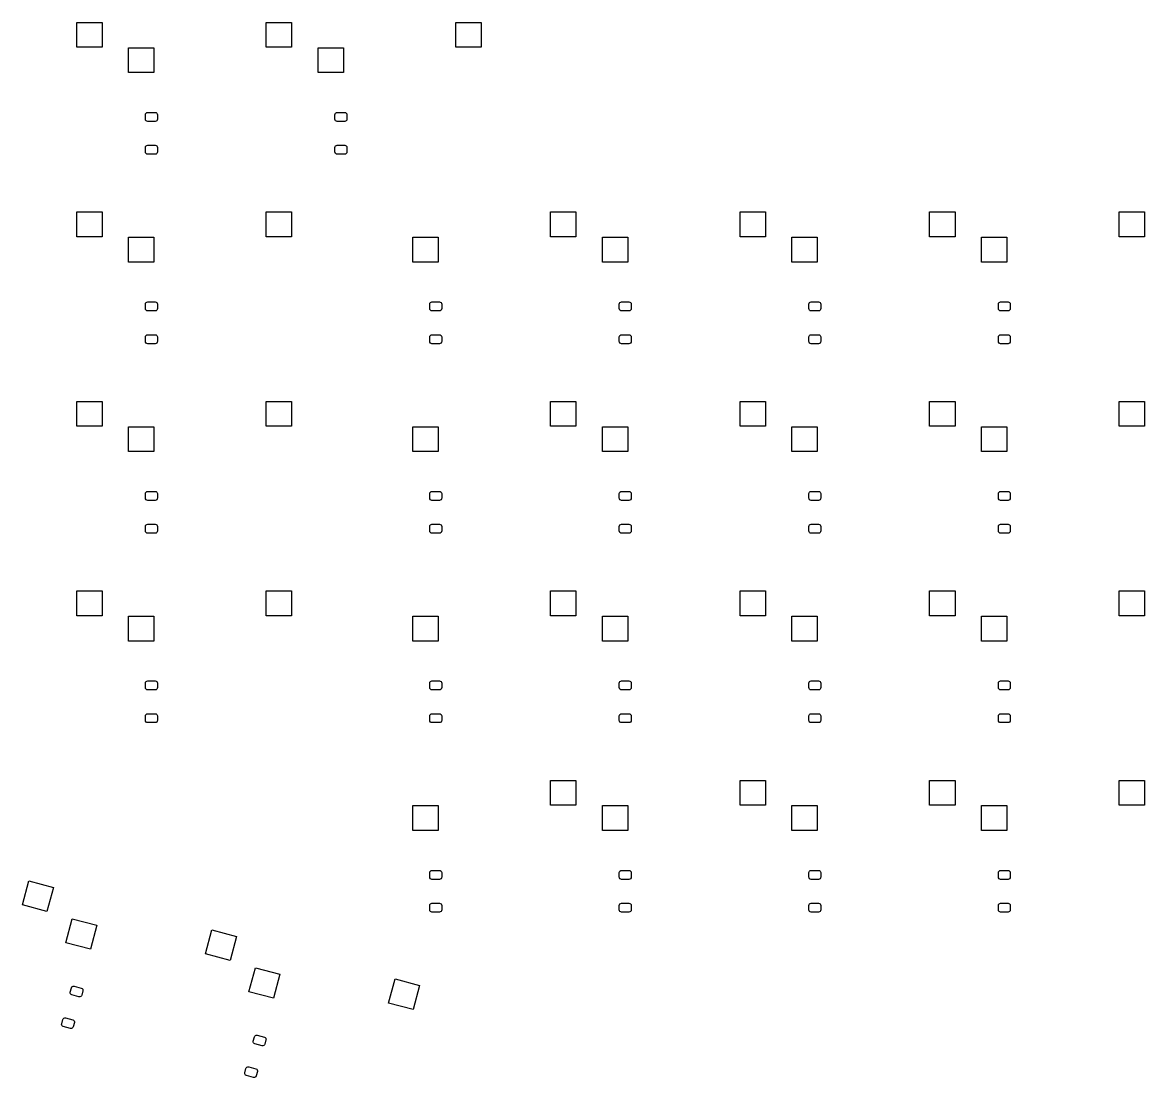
# Model space of a CAD drawing. Extents: x 30 to 256, y -134 to -28.
# Drawn here: x 143.6 to 256.4, y -134.3 to -28.2 of the extents above; entities that cross this region are included whole.
import ezdxf

# ---------------------------------------------------------------- set-up
doc = ezdxf.new("R2010")
doc.units = 0
doc.layers.add('BLACK', color=7, linetype='CONTINUOUS')

msp = doc.modelspace()

# ---------------------------------------------------------------- linework, layer by layer
at = {"layer": 'BLACK', "linetype": 'CONTINUOUS'}
for p, q in [((149.077, -30.695), (149.077, -28.195)), ((149.077, -28.195), (151.627, -28.195)), ((151.627, -28.195), (151.627, -30.695)), ((168.127, -30.695), (168.127, -28.195)), ((168.127, -28.195), (170.677, -28.195)), ((170.677, -28.195), (170.677, -30.695)), ((187.177, -30.695), (187.177, -28.195)), ((187.177, -28.195), (189.727, -28.195)), ((189.727, -28.195), (189.727, -30.695)), ((151.627, -30.695), (149.077, -30.695)), ((154.278, -33.235), (154.278, -30.735)), ((154.278, -30.735), (156.827, -30.735)), ((156.827, -30.735), (156.827, -33.235)), ((170.677, -30.695), (168.127, -30.695)), ((173.327, -33.235), (173.327, -30.735)), ((173.327, -30.735), (175.877, -30.735)), ((175.877, -30.735), (175.877, -33.235)), ((189.727, -30.695), (187.177, -30.695)), ((156.827, -33.235), (154.278, -33.235)), ((175.877, -33.235), (173.327, -33.235)), ((155.982, -37.4675), (156, -37.3814)), ((155.982, -37.9175), (155.982, -37.4675)), ((156, -38.0036), (155.982, -37.9175)), ((156, -37.3814), (156.048, -37.3084)), ((156.048, -38.0766), (156, -38.0036)), ((156.048, -37.3084), (156.121, -37.2596)), ((156.121, -38.1254), (156.048, -38.0766)), ((156.121, -37.2596), (156.207, -37.2425)), ((156.207, -38.1425), (156.121, -38.1254)), ((156.207, -37.2425), (156.957, -37.2425)), ((156.957, -38.1425), (156.207, -38.1425)), ((156.957, -37.2425), (157.044, -37.2596)), ((157.044, -38.1254), (156.957, -38.1425)), ((157.044, -37.2596), (157.117, -37.3084)), ((157.117, -38.0766), (157.044, -38.1254)), ((157.117, -37.3084), (157.165, -37.3814)), ((157.165, -38.0036), (157.117, -38.0766)), ((157.165, -37.3814), (157.183, -37.4675)), ((157.183, -37.9175), (157.165, -38.0036)), ((157.183, -37.4675), (157.183, -37.9175)), ((175.032, -37.4675), (175.05, -37.3814)), ((175.032, -37.9175), (175.032, -37.4675)), ((175.05, -38.0036), (175.032, -37.9175)), ((175.05, -37.3814), (175.098, -37.3084)), ((175.098, -38.0766), (175.05, -38.0036)), ((175.098, -37.3084), (175.171, -37.2596)), ((175.171, -38.1254), (175.098, -38.0766)), ((175.171, -37.2596), (175.257, -37.2425)), ((175.257, -38.1425), (175.171, -38.1254)), ((175.257, -37.2425), (176.007, -37.2425)), ((176.007, -38.1425), (175.257, -38.1425)), ((176.007, -37.2425), (176.094, -37.2596)), ((176.094, -38.1254), (176.007, -38.1425)), ((176.094, -37.2596), (176.167, -37.3084)), ((176.167, -38.0766), (176.094, -38.1254)), ((176.167, -37.3084), (176.215, -37.3814)), ((176.215, -38.0036), (176.167, -38.0766)), ((176.215, -37.3814), (176.232, -37.4675)), ((176.232, -37.9175), (176.215, -38.0036)), ((176.232, -37.4675), (176.232, -37.9175)), ((156.048, -40.6084), (156.121, -40.5596)), ((156.121, -40.5596), (156.207, -40.5425)), ((156.207, -40.5425), (156.957, -40.5425)), ((156.957, -40.5425), (157.044, -40.5596)), ((157.044, -40.5596), (157.117, -40.6084)), ((175.098, -40.6084), (175.171, -40.5596)), ((175.171, -40.5596), (175.257, -40.5425)), ((175.257, -40.5425), (176.007, -40.5425)), ((176.007, -40.5425), (176.094, -40.5596)), ((176.094, -40.5596), (176.167, -40.6084)), ((155.982, -40.7675), (156, -40.6814)), ((155.982, -41.2175), (155.982, -40.7675)), ((156, -41.3036), (155.982, -41.2175)), ((156, -40.6814), (156.048, -40.6084)), ((156.048, -41.3766), (156, -41.3036)), ((156.121, -41.4254), (156.048, -41.3766)), ((156.207, -41.4425), (156.121, -41.4254)), ((156.957, -41.4425), (156.207, -41.4425)), ((157.044, -41.4254), (156.957, -41.4425)), ((157.117, -41.3766), (157.044, -41.4254)), ((157.117, -40.6084), (157.165, -40.6814)), ((157.165, -41.3036), (157.117, -41.3766)), ((157.165, -40.6814), (157.183, -40.7675)), ((157.183, -41.2175), (157.165, -41.3036)), ((157.183, -40.7675), (157.183, -41.2175)), ((175.032, -40.7675), (175.05, -40.6814)), ((175.032, -41.2175), (175.032, -40.7675)), ((175.05, -41.3036), (175.032, -41.2175)), ((175.05, -40.6814), (175.098, -40.6084)), ((175.098, -41.3766), (175.05, -41.3036)), ((175.171, -41.4254), (175.098, -41.3766)), ((175.257, -41.4425), (175.171, -41.4254)), ((176.007, -41.4425), (175.257, -41.4425)), ((176.094, -41.4254), (176.007, -41.4425)), ((176.167, -41.3766), (176.094, -41.4254)), ((176.167, -40.6084), (176.215, -40.6814)), ((176.215, -41.3036), (176.167, -41.3766)), ((176.215, -40.6814), (176.232, -40.7675)), ((176.232, -41.2175), (176.215, -41.3036)), ((176.232, -40.7675), (176.232, -41.2175)), ((149.077, -49.745), (149.077, -47.245)), ((149.077, -47.245), (151.627, -47.245)), ((151.627, -47.245), (151.627, -49.745)), ((168.127, -49.745), (168.127, -47.245)), ((168.127, -47.245), (170.677, -47.245)), ((170.677, -47.245), (170.677, -49.745)), ((196.702, -49.745), (196.702, -47.245)), ((196.702, -47.245), (199.252, -47.245)), ((199.252, -47.245), (199.252, -49.745)), ((215.752, -49.745), (215.752, -47.245)), ((215.752, -47.245), (218.302, -47.245)), ((218.302, -47.245), (218.302, -49.745)), ((234.802, -49.745), (234.802, -47.245)), ((234.802, -47.245), (237.352, -47.245)), ((237.352, -47.245), (237.352, -49.745)), ((253.852, -49.745), (253.852, -47.245)), ((253.852, -47.245), (256.402, -47.245)), ((256.402, -47.245), (256.402, -49.745)), ((151.627, -49.745), (149.077, -49.745)), ((154.278, -52.285), (154.278, -49.785)), ((154.278, -49.785), (156.827, -49.785)), ((156.827, -49.785), (156.827, -52.285)), ((170.677, -49.745), (168.127, -49.745)), ((182.852, -52.285), (182.852, -49.785)), ((182.852, -49.785), (185.403, -49.785)), ((185.403, -49.785), (185.403, -52.285)), ((199.252, -49.745), (196.702, -49.745)), ((201.903, -52.285), (201.903, -49.785)), ((201.903, -49.785), (204.452, -49.785)), ((204.452, -49.785), (204.452, -52.285)), ((218.302, -49.745), (215.752, -49.745)), ((220.952, -52.285), (220.952, -49.785)), ((220.952, -49.785), (223.502, -49.785)), ((223.502, -49.785), (223.502, -52.285)), ((237.352, -49.745), (234.802, -49.745)), ((240.002, -52.285), (240.002, -49.785)), ((240.002, -49.785), (242.552, -49.785)), ((242.552, -49.785), (242.552, -52.285)), ((256.402, -49.745), (253.852, -49.745)), ((156.827, -52.285), (154.278, -52.285)), ((185.403, -52.285), (182.852, -52.285)), ((204.452, -52.285), (201.903, -52.285)), ((223.502, -52.285), (220.952, -52.285)), ((242.552, -52.285), (240.002, -52.285)), ((156, -56.4314), (156.048, -56.3584)), ((156.048, -56.3584), (156.121, -56.3096)), ((156.121, -56.3096), (156.207, -56.2925)), ((156.207, -56.2925), (156.957, -56.2925)), ((156.957, -56.2925), (157.044, -56.3096)), ((157.044, -56.3096), (157.117, -56.3584)), ((157.117, -56.3584), (157.165, -56.4314)), ((184.575, -56.4314), (184.623, -56.3584)), ((184.623, -56.3584), (184.696, -56.3096)), ((184.696, -56.3096), (184.782, -56.2925)), ((184.782, -56.2925), (185.532, -56.2925)), ((185.532, -56.2925), (185.619, -56.3096)), ((185.619, -56.3096), (185.692, -56.3584)), ((185.692, -56.3584), (185.74, -56.4314)), ((203.625, -56.4314), (203.673, -56.3584)), ((203.673, -56.3584), (203.746, -56.3096)), ((203.746, -56.3096), (203.832, -56.2925)), ((203.832, -56.2925), (204.582, -56.2925)), ((204.582, -56.2925), (204.669, -56.3096)), ((204.669, -56.3096), (204.742, -56.3584)), ((204.742, -56.3584), (204.79, -56.4314)), ((222.675, -56.4314), (222.723, -56.3584)), ((222.723, -56.3584), (222.796, -56.3096)), ((222.796, -56.3096), (222.882, -56.2925)), ((222.882, -56.2925), (223.632, -56.2925)), ((223.632, -56.2925), (223.719, -56.3096)), ((223.719, -56.3096), (223.792, -56.3584)), ((223.792, -56.3584), (223.84, -56.4314)), ((241.725, -56.4314), (241.773, -56.3584)), ((241.773, -56.3584), (241.846, -56.3096)), ((241.846, -56.3096), (241.932, -56.2925)), ((241.932, -56.2925), (242.682, -56.2925)), ((242.682, -56.2925), (242.769, -56.3096)), ((242.769, -56.3096), (242.842, -56.3584)), ((242.842, -56.3584), (242.89, -56.4314)), ((155.982, -56.5175), (156, -56.4314)), ((155.982, -56.9675), (155.982, -56.5175)), ((156, -57.0536), (155.982, -56.9675)), ((156.048, -57.1266), (156, -57.0536)), ((156.121, -57.1754), (156.048, -57.1266)), ((156.207, -57.1925), (156.121, -57.1754)), ((156.957, -57.1925), (156.207, -57.1925)), ((157.044, -57.1754), (156.957, -57.1925)), ((157.117, -57.1266), (157.044, -57.1754)), ((157.165, -57.0536), (157.117, -57.1266)), ((157.165, -56.4314), (157.183, -56.5175)), ((157.183, -56.9675), (157.165, -57.0536)), ((157.183, -56.5175), (157.183, -56.9675)), ((184.558, -56.5175), (184.575, -56.4314)), ((184.558, -56.9675), (184.558, -56.5175)), ((184.575, -57.0536), (184.558, -56.9675)), ((184.623, -57.1266), (184.575, -57.0536)), ((184.696, -57.1754), (184.623, -57.1266)), ((184.782, -57.1925), (184.696, -57.1754)), ((185.532, -57.1925), (184.782, -57.1925)), ((185.619, -57.1754), (185.532, -57.1925)), ((185.692, -57.1266), (185.619, -57.1754)), ((185.74, -57.0536), (185.692, -57.1266)), ((185.74, -56.4314), (185.757, -56.5175)), ((185.757, -56.9675), (185.74, -57.0536)), ((185.757, -56.5175), (185.757, -56.9675)), ((203.607, -56.5175), (203.625, -56.4314)), ((203.607, -56.9675), (203.607, -56.5175)), ((203.625, -57.0536), (203.607, -56.9675)), ((203.673, -57.1266), (203.625, -57.0536)), ((203.746, -57.1754), (203.673, -57.1266)), ((203.832, -57.1925), (203.746, -57.1754)), ((204.582, -57.1925), (203.832, -57.1925)), ((204.669, -57.1754), (204.582, -57.1925)), ((204.742, -57.1266), (204.669, -57.1754)), ((204.79, -57.0536), (204.742, -57.1266)), ((204.79, -56.4314), (204.808, -56.5175)), ((204.808, -56.9675), (204.79, -57.0536)), ((204.808, -56.5175), (204.808, -56.9675)), ((222.657, -56.5175), (222.675, -56.4314)), ((222.657, -56.9675), (222.657, -56.5175)), ((222.675, -57.0536), (222.657, -56.9675)), ((222.723, -57.1266), (222.675, -57.0536)), ((222.796, -57.1754), (222.723, -57.1266)), ((222.882, -57.1925), (222.796, -57.1754)), ((223.632, -57.1925), (222.882, -57.1925)), ((223.719, -57.1754), (223.632, -57.1925)), ((223.792, -57.1266), (223.719, -57.1754)), ((223.84, -57.0536), (223.792, -57.1266)), ((223.84, -56.4314), (223.857, -56.5175)), ((223.857, -56.9675), (223.84, -57.0536)), ((223.857, -56.5175), (223.857, -56.9675)), ((241.707, -56.5175), (241.725, -56.4314)), ((241.707, -56.9675), (241.707, -56.5175)), ((241.725, -57.0536), (241.707, -56.9675)), ((241.773, -57.1266), (241.725, -57.0536)), ((241.846, -57.1754), (241.773, -57.1266)), ((241.932, -57.1925), (241.846, -57.1754)), ((242.682, -57.1925), (241.932, -57.1925)), ((242.769, -57.1754), (242.682, -57.1925)), ((242.842, -57.1266), (242.769, -57.1754)), ((242.89, -57.0536), (242.842, -57.1266)), ((242.89, -56.4314), (242.907, -56.5175)), ((242.907, -56.9675), (242.89, -57.0536)), ((242.907, -56.5175), (242.907, -56.9675)), ((155.982, -59.8175), (156, -59.7314)), ((156, -59.7314), (156.048, -59.6584)), ((156.048, -59.6584), (156.121, -59.6096)), ((156.121, -59.6096), (156.207, -59.5925)), ((156.207, -59.5925), (156.957, -59.5925)), ((156.957, -59.5925), (157.044, -59.6096)), ((157.044, -59.6096), (157.117, -59.6584)), ((157.117, -59.6584), (157.165, -59.7314)), ((157.165, -59.7314), (157.183, -59.8175)), ((184.558, -59.8175), (184.575, -59.7314)), ((184.575, -59.7314), (184.623, -59.6584)), ((184.623, -59.6584), (184.696, -59.6096)), ((184.696, -59.6096), (184.782, -59.5925)), ((184.782, -59.5925), (185.532, -59.5925)), ((185.532, -59.5925), (185.619, -59.6096)), ((185.619, -59.6096), (185.692, -59.6584)), ((185.692, -59.6584), (185.74, -59.7314)), ((185.74, -59.7314), (185.757, -59.8175)), ((203.607, -59.8175), (203.625, -59.7314)), ((203.625, -59.7314), (203.673, -59.6584)), ((203.673, -59.6584), (203.746, -59.6096)), ((203.746, -59.6096), (203.832, -59.5925)), ((203.832, -59.5925), (204.582, -59.5925)), ((204.582, -59.5925), (204.669, -59.6096)), ((204.669, -59.6096), (204.742, -59.6584)), ((204.742, -59.6584), (204.79, -59.7314)), ((204.79, -59.7314), (204.808, -59.8175)), ((222.657, -59.8175), (222.675, -59.7314)), ((222.675, -59.7314), (222.723, -59.6584)), ((222.723, -59.6584), (222.796, -59.6096)), ((222.796, -59.6096), (222.882, -59.5925)), ((222.882, -59.5925), (223.632, -59.5925)), ((223.632, -59.5925), (223.719, -59.6096)), ((223.719, -59.6096), (223.792, -59.6584)), ((223.792, -59.6584), (223.84, -59.7314)), ((223.84, -59.7314), (223.857, -59.8175)), ((241.707, -59.8175), (241.725, -59.7314)), ((241.725, -59.7314), (241.773, -59.6584)), ((241.773, -59.6584), (241.846, -59.6096)), ((241.846, -59.6096), (241.932, -59.5925)), ((241.932, -59.5925), (242.682, -59.5925)), ((242.682, -59.5925), (242.769, -59.6096)), ((242.769, -59.6096), (242.842, -59.6584)), ((242.842, -59.6584), (242.89, -59.7314)), ((242.89, -59.7314), (242.907, -59.8175)), ((155.982, -60.2675), (155.982, -59.8175)), ((156, -60.3536), (155.982, -60.2675)), ((156.048, -60.4266), (156, -60.3536)), ((156.121, -60.4754), (156.048, -60.4266)), ((156.207, -60.4925), (156.121, -60.4754)), ((156.957, -60.4925), (156.207, -60.4925)), ((157.044, -60.4754), (156.957, -60.4925)), ((157.117, -60.4266), (157.044, -60.4754)), ((157.165, -60.3536), (157.117, -60.4266)), ((157.183, -60.2675), (157.165, -60.3536)), ((157.183, -59.8175), (157.183, -60.2675)), ((184.558, -60.2675), (184.558, -59.8175)), ((184.575, -60.3536), (184.558, -60.2675)), ((184.623, -60.4266), (184.575, -60.3536)), ((184.696, -60.4754), (184.623, -60.4266)), ((184.782, -60.4925), (184.696, -60.4754)), ((185.532, -60.4925), (184.782, -60.4925)), ((185.619, -60.4754), (185.532, -60.4925)), ((185.692, -60.4266), (185.619, -60.4754)), ((185.74, -60.3536), (185.692, -60.4266)), ((185.757, -60.2675), (185.74, -60.3536)), ((185.757, -59.8175), (185.757, -60.2675)), ((203.607, -60.2675), (203.607, -59.8175)), ((203.625, -60.3536), (203.607, -60.2675)), ((203.673, -60.4266), (203.625, -60.3536)), ((203.746, -60.4754), (203.673, -60.4266)), ((203.832, -60.4925), (203.746, -60.4754)), ((204.582, -60.4925), (203.832, -60.4925)), ((204.669, -60.4754), (204.582, -60.4925)), ((204.742, -60.4266), (204.669, -60.4754)), ((204.79, -60.3536), (204.742, -60.4266)), ((204.808, -60.2675), (204.79, -60.3536)), ((204.808, -59.8175), (204.808, -60.2675)), ((222.657, -60.2675), (222.657, -59.8175)), ((222.675, -60.3536), (222.657, -60.2675)), ((222.723, -60.4266), (222.675, -60.3536)), ((222.796, -60.4754), (222.723, -60.4266)), ((222.882, -60.4925), (222.796, -60.4754)), ((223.632, -60.4925), (222.882, -60.4925)), ((223.719, -60.4754), (223.632, -60.4925)), ((223.792, -60.4266), (223.719, -60.4754)), ((223.84, -60.3536), (223.792, -60.4266)), ((223.857, -60.2675), (223.84, -60.3536)), ((223.857, -59.8175), (223.857, -60.2675)), ((241.707, -60.2675), (241.707, -59.8175)), ((241.725, -60.3536), (241.707, -60.2675)), ((241.773, -60.4266), (241.725, -60.3536)), ((241.846, -60.4754), (241.773, -60.4266)), ((241.932, -60.4925), (241.846, -60.4754)), ((242.682, -60.4925), (241.932, -60.4925)), ((242.769, -60.4754), (242.682, -60.4925)), ((242.842, -60.4266), (242.769, -60.4754)), ((242.89, -60.3536), (242.842, -60.4266)), ((242.907, -60.2675), (242.89, -60.3536)), ((242.907, -59.8175), (242.907, -60.2675)), ((149.077, -68.795), (149.077, -66.295)), ((149.077, -66.295), (151.627, -66.295)), ((151.627, -66.295), (151.627, -68.795)), ((168.127, -68.795), (168.127, -66.295)), ((168.127, -66.295), (170.677, -66.295)), ((170.677, -66.295), (170.677, -68.795)), ((196.702, -68.795), (196.702, -66.295)), ((196.702, -66.295), (199.252, -66.295)), ((199.252, -66.295), (199.252, -68.795)), ((215.752, -68.795), (215.752, -66.295)), ((215.752, -66.295), (218.302, -66.295)), ((218.302, -66.295), (218.302, -68.795)), ((234.802, -68.795), (234.802, -66.295)), ((234.802, -66.295), (237.352, -66.295)), ((237.352, -66.295), (237.352, -68.795)), ((253.852, -68.795), (253.852, -66.295)), ((253.852, -66.295), (256.402, -66.295)), ((256.402, -66.295), (256.402, -68.795)), ((151.627, -68.795), (149.077, -68.795)), ((170.677, -68.795), (168.127, -68.795)), ((199.252, -68.795), (196.702, -68.795)), ((218.302, -68.795), (215.752, -68.795)), ((237.352, -68.795), (234.802, -68.795)), ((256.402, -68.795), (253.852, -68.795)), ((154.278, -71.335), (154.278, -68.835)), ((154.278, -68.835), (156.827, -68.835)), ((156.827, -68.835), (156.827, -71.335)), ((182.852, -71.335), (182.852, -68.835)), ((182.852, -68.835), (185.403, -68.835)), ((185.403, -68.835), (185.403, -71.335)), ((201.903, -71.335), (201.903, -68.835)), ((201.903, -68.835), (204.452, -68.835)), ((204.452, -68.835), (204.452, -71.335)), ((220.952, -71.335), (220.952, -68.835)), ((220.952, -68.835), (223.502, -68.835)), ((223.502, -68.835), (223.502, -71.335)), ((240.002, -71.335), (240.002, -68.835)), ((240.002, -68.835), (242.552, -68.835)), ((242.552, -68.835), (242.552, -71.335)), ((156.827, -71.335), (154.278, -71.335)), ((185.403, -71.335), (182.852, -71.335)), ((204.452, -71.335), (201.903, -71.335)), ((223.502, -71.335), (220.952, -71.335)), ((242.552, -71.335), (240.002, -71.335)), ((155.982, -75.5675), (156, -75.4814)), ((156, -75.4814), (156.048, -75.4084)), ((156.048, -75.4084), (156.121, -75.3596)), ((156.121, -75.3596), (156.207, -75.3425)), ((156.207, -75.3425), (156.957, -75.3425)), ((156.957, -75.3425), (157.044, -75.3596)), ((157.044, -75.3596), (157.117, -75.4084)), ((157.117, -75.4084), (157.165, -75.4814)), ((157.165, -75.4814), (157.183, -75.5675)), ((184.558, -75.5675), (184.575, -75.4814)), ((184.575, -75.4814), (184.623, -75.4084)), ((184.623, -75.4084), (184.696, -75.3596)), ((184.696, -75.3596), (184.782, -75.3425)), ((184.782, -75.3425), (185.532, -75.3425)), ((185.532, -75.3425), (185.619, -75.3596)), ((185.619, -75.3596), (185.692, -75.4084)), ((185.692, -75.4084), (185.74, -75.4814)), ((185.74, -75.4814), (185.757, -75.5675)), ((203.607, -75.5675), (203.625, -75.4814)), ((203.625, -75.4814), (203.673, -75.4084)), ((203.673, -75.4084), (203.746, -75.3596)), ((203.746, -75.3596), (203.832, -75.3425)), ((203.832, -75.3425), (204.582, -75.3425)), ((204.582, -75.3425), (204.669, -75.3596)), ((204.669, -75.3596), (204.742, -75.4084)), ((204.742, -75.4084), (204.79, -75.4814)), ((204.79, -75.4814), (204.808, -75.5675)), ((222.657, -75.5675), (222.675, -75.4814)), ((222.675, -75.4814), (222.723, -75.4084)), ((222.723, -75.4084), (222.796, -75.3596)), ((222.796, -75.3596), (222.882, -75.3425)), ((222.882, -75.3425), (223.632, -75.3425)), ((223.632, -75.3425), (223.719, -75.3596)), ((223.719, -75.3596), (223.792, -75.4084)), ((223.792, -75.4084), (223.84, -75.4814)), ((223.84, -75.4814), (223.857, -75.5675)), ((241.707, -75.5675), (241.725, -75.4814)), ((241.725, -75.4814), (241.773, -75.4084)), ((241.773, -75.4084), (241.846, -75.3596)), ((241.846, -75.3596), (241.932, -75.3425)), ((241.932, -75.3425), (242.682, -75.3425)), ((242.682, -75.3425), (242.769, -75.3596)), ((242.769, -75.3596), (242.842, -75.4084)), ((242.842, -75.4084), (242.89, -75.4814)), ((242.89, -75.4814), (242.907, -75.5675)), ((155.982, -76.0175), (155.982, -75.5675)), ((156, -76.1036), (155.982, -76.0175)), ((156.048, -76.1766), (156, -76.1036)), ((156.121, -76.2254), (156.048, -76.1766)), ((156.207, -76.2425), (156.121, -76.2254)), ((156.957, -76.2425), (156.207, -76.2425)), ((157.044, -76.2254), (156.957, -76.2425)), ((157.117, -76.1766), (157.044, -76.2254)), ((157.165, -76.1036), (157.117, -76.1766)), ((157.183, -76.0175), (157.165, -76.1036)), ((157.183, -75.5675), (157.183, -76.0175)), ((184.558, -76.0175), (184.558, -75.5675)), ((184.575, -76.1036), (184.558, -76.0175)), ((184.623, -76.1766), (184.575, -76.1036)), ((184.696, -76.2254), (184.623, -76.1766)), ((184.782, -76.2425), (184.696, -76.2254)), ((185.532, -76.2425), (184.782, -76.2425)), ((185.619, -76.2254), (185.532, -76.2425)), ((185.692, -76.1766), (185.619, -76.2254)), ((185.74, -76.1036), (185.692, -76.1766)), ((185.757, -76.0175), (185.74, -76.1036)), ((185.757, -75.5675), (185.757, -76.0175)), ((203.607, -76.0175), (203.607, -75.5675)), ((203.625, -76.1036), (203.607, -76.0175)), ((203.673, -76.1766), (203.625, -76.1036)), ((203.746, -76.2254), (203.673, -76.1766)), ((203.832, -76.2425), (203.746, -76.2254)), ((204.582, -76.2425), (203.832, -76.2425)), ((204.669, -76.2254), (204.582, -76.2425)), ((204.742, -76.1766), (204.669, -76.2254)), ((204.79, -76.1036), (204.742, -76.1766)), ((204.808, -76.0175), (204.79, -76.1036)), ((204.808, -75.5675), (204.808, -76.0175)), ((222.657, -76.0175), (222.657, -75.5675)), ((222.675, -76.1036), (222.657, -76.0175)), ((222.723, -76.1766), (222.675, -76.1036)), ((222.796, -76.2254), (222.723, -76.1766)), ((222.882, -76.2425), (222.796, -76.2254)), ((223.632, -76.2425), (222.882, -76.2425)), ((223.719, -76.2254), (223.632, -76.2425)), ((223.792, -76.1766), (223.719, -76.2254)), ((223.84, -76.1036), (223.792, -76.1766)), ((223.857, -76.0175), (223.84, -76.1036)), ((223.857, -75.5675), (223.857, -76.0175)), ((241.707, -76.0175), (241.707, -75.5675)), ((241.725, -76.1036), (241.707, -76.0175)), ((241.773, -76.1766), (241.725, -76.1036)), ((241.846, -76.2254), (241.773, -76.1766)), ((241.932, -76.2425), (241.846, -76.2254)), ((242.682, -76.2425), (241.932, -76.2425)), ((242.769, -76.2254), (242.682, -76.2425)), ((242.842, -76.1766), (242.769, -76.2254)), ((242.89, -76.1036), (242.842, -76.1766)), ((242.907, -76.0175), (242.89, -76.1036)), ((242.907, -75.5675), (242.907, -76.0175)), ((155.982, -78.8675), (156, -78.7814)), ((155.982, -79.3175), (155.982, -78.8675)), ((156, -78.7814), (156.048, -78.7084)), ((156.048, -78.7084), (156.121, -78.6596)), ((156.121, -78.6596), (156.207, -78.6425)), ((156.207, -78.6425), (156.957, -78.6425)), ((156.957, -78.6425), (157.044, -78.6596)), ((157.044, -78.6596), (157.117, -78.7084)), ((157.117, -78.7084), (157.165, -78.7814)), ((157.165, -78.7814), (157.183, -78.8675)), ((157.183, -78.8675), (157.183, -79.3175)), ((184.558, -78.8675), (184.575, -78.7814)), ((184.558, -79.3175), (184.558, -78.8675)), ((184.575, -78.7814), (184.623, -78.7084)), ((184.623, -78.7084), (184.696, -78.6596)), ((184.696, -78.6596), (184.782, -78.6425)), ((184.782, -78.6425), (185.532, -78.6425)), ((185.532, -78.6425), (185.619, -78.6596)), ((185.619, -78.6596), (185.692, -78.7084)), ((185.692, -78.7084), (185.74, -78.7814)), ((185.74, -78.7814), (185.757, -78.8675)), ((185.757, -78.8675), (185.757, -79.3175)), ((203.607, -78.8675), (203.625, -78.7814)), ((203.607, -79.3175), (203.607, -78.8675)), ((203.625, -78.7814), (203.673, -78.7084)), ((203.673, -78.7084), (203.746, -78.6596)), ((203.746, -78.6596), (203.832, -78.6425)), ((203.832, -78.6425), (204.582, -78.6425)), ((204.582, -78.6425), (204.669, -78.6596)), ((204.669, -78.6596), (204.742, -78.7084)), ((204.742, -78.7084), (204.79, -78.7814)), ((204.79, -78.7814), (204.808, -78.8675)), ((204.808, -78.8675), (204.808, -79.3175)), ((222.657, -78.8675), (222.675, -78.7814)), ((222.657, -79.3175), (222.657, -78.8675)), ((222.675, -78.7814), (222.723, -78.7084)), ((222.723, -78.7084), (222.796, -78.6596)), ((222.796, -78.6596), (222.882, -78.6425)), ((222.882, -78.6425), (223.632, -78.6425)), ((223.632, -78.6425), (223.719, -78.6596)), ((223.719, -78.6596), (223.792, -78.7084)), ((223.792, -78.7084), (223.84, -78.7814)), ((223.84, -78.7814), (223.857, -78.8675)), ((223.857, -78.8675), (223.857, -79.3175)), ((241.707, -78.8675), (241.725, -78.7814)), ((241.707, -79.3175), (241.707, -78.8675)), ((241.725, -78.7814), (241.773, -78.7084)), ((241.773, -78.7084), (241.846, -78.6596)), ((241.846, -78.6596), (241.932, -78.6425)), ((241.932, -78.6425), (242.682, -78.6425)), ((242.682, -78.6425), (242.769, -78.6596)), ((242.769, -78.6596), (242.842, -78.7084)), ((242.842, -78.7084), (242.89, -78.7814)), ((242.89, -78.7814), (242.907, -78.8675)), ((242.907, -78.8675), (242.907, -79.3175)), ((156, -79.4036), (155.982, -79.3175)), ((156.048, -79.4766), (156, -79.4036)), ((156.121, -79.5254), (156.048, -79.4766)), ((156.207, -79.5425), (156.121, -79.5254)), ((156.957, -79.5425), (156.207, -79.5425)), ((157.044, -79.5254), (156.957, -79.5425)), ((157.117, -79.4766), (157.044, -79.5254)), ((157.165, -79.4036), (157.117, -79.4766)), ((157.183, -79.3175), (157.165, -79.4036)), ((184.575, -79.4036), (184.558, -79.3175)), ((184.623, -79.4766), (184.575, -79.4036)), ((184.696, -79.5254), (184.623, -79.4766)), ((184.782, -79.5425), (184.696, -79.5254)), ((185.532, -79.5425), (184.782, -79.5425)), ((185.619, -79.5254), (185.532, -79.5425)), ((185.692, -79.4766), (185.619, -79.5254)), ((185.74, -79.4036), (185.692, -79.4766)), ((185.757, -79.3175), (185.74, -79.4036)), ((203.625, -79.4036), (203.607, -79.3175)), ((203.673, -79.4766), (203.625, -79.4036)), ((203.746, -79.5254), (203.673, -79.4766)), ((203.832, -79.5425), (203.746, -79.5254)), ((204.582, -79.5425), (203.832, -79.5425)), ((204.669, -79.5254), (204.582, -79.5425)), ((204.742, -79.4766), (204.669, -79.5254)), ((204.79, -79.4036), (204.742, -79.4766)), ((204.808, -79.3175), (204.79, -79.4036)), ((222.675, -79.4036), (222.657, -79.3175)), ((222.723, -79.4766), (222.675, -79.4036)), ((222.796, -79.5254), (222.723, -79.4766)), ((222.882, -79.5425), (222.796, -79.5254)), ((223.632, -79.5425), (222.882, -79.5425)), ((223.719, -79.5254), (223.632, -79.5425)), ((223.792, -79.4766), (223.719, -79.5254)), ((223.84, -79.4036), (223.792, -79.4766)), ((223.857, -79.3175), (223.84, -79.4036)), ((241.725, -79.4036), (241.707, -79.3175)), ((241.773, -79.4766), (241.725, -79.4036)), ((241.846, -79.5254), (241.773, -79.4766)), ((241.932, -79.5425), (241.846, -79.5254)), ((242.682, -79.5425), (241.932, -79.5425)), ((242.769, -79.5254), (242.682, -79.5425)), ((242.842, -79.4766), (242.769, -79.5254)), ((242.89, -79.4036), (242.842, -79.4766)), ((242.907, -79.3175), (242.89, -79.4036)), ((149.077, -87.845), (149.077, -85.345)), ((149.077, -85.345), (151.627, -85.345)), ((151.627, -85.345), (151.627, -87.845)), ((168.127, -87.845), (168.127, -85.345)), ((168.127, -85.345), (170.677, -85.345)), ((170.677, -85.345), (170.677, -87.845)), ((196.702, -87.845), (196.702, -85.345)), ((196.702, -85.345), (199.252, -85.345)), ((199.252, -85.345), (199.252, -87.845)), ((215.752, -87.845), (215.752, -85.345)), ((215.752, -85.345), (218.302, -85.345)), ((218.302, -85.345), (218.302, -87.845)), ((234.802, -87.845), (234.802, -85.345)), ((234.802, -85.345), (237.352, -85.345)), ((237.352, -85.345), (237.352, -87.845)), ((253.852, -87.845), (253.852, -85.345)), ((253.852, -85.345), (256.402, -85.345)), ((256.402, -85.345), (256.402, -87.845)), ((151.627, -87.845), (149.077, -87.845)), ((154.278, -90.385), (154.278, -87.885)), ((154.278, -87.885), (156.827, -87.885)), ((156.827, -87.885), (156.827, -90.385)), ((170.677, -87.845), (168.127, -87.845)), ((182.852, -90.385), (182.852, -87.885)), ((182.852, -87.885), (185.403, -87.885)), ((185.403, -87.885), (185.403, -90.385)), ((199.252, -87.845), (196.702, -87.845)), ((201.903, -90.385), (201.903, -87.885)), ((201.903, -87.885), (204.452, -87.885)), ((204.452, -87.885), (204.452, -90.385)), ((218.302, -87.845), (215.752, -87.845)), ((220.952, -90.385), (220.952, -87.885)), ((220.952, -87.885), (223.502, -87.885)), ((223.502, -87.885), (223.502, -90.385)), ((237.352, -87.845), (234.802, -87.845)), ((240.002, -90.385), (240.002, -87.885)), ((240.002, -87.885), (242.552, -87.885)), ((242.552, -87.885), (242.552, -90.385)), ((256.402, -87.845), (253.852, -87.845)), ((156.827, -90.385), (154.278, -90.385)), ((185.403, -90.385), (182.852, -90.385)), ((204.452, -90.385), (201.903, -90.385)), ((223.502, -90.385), (220.952, -90.385)), ((242.552, -90.385), (240.002, -90.385)), ((155.982, -94.6175), (156, -94.5314)), ((155.982, -95.0675), (155.982, -94.6175)), ((156, -94.5314), (156.048, -94.4584)), ((156.048, -94.4584), (156.121, -94.4096)), ((156.121, -94.4096), (156.207, -94.3925)), ((156.207, -94.3925), (156.957, -94.3925)), ((156.957, -94.3925), (157.044, -94.4096)), ((157.044, -94.4096), (157.117, -94.4584)), ((157.117, -94.4584), (157.165, -94.5314)), ((157.165, -94.5314), (157.183, -94.6175)), ((157.183, -94.6175), (157.183, -95.0675)), ((184.558, -94.6175), (184.575, -94.5314)), ((184.558, -95.0675), (184.558, -94.6175)), ((184.575, -94.5314), (184.623, -94.4584)), ((184.623, -94.4584), (184.696, -94.4096)), ((184.696, -94.4096), (184.782, -94.3925)), ((184.782, -94.3925), (185.532, -94.3925)), ((185.532, -94.3925), (185.619, -94.4096)), ((185.619, -94.4096), (185.692, -94.4584)), ((185.692, -94.4584), (185.74, -94.5314)), ((185.74, -94.5314), (185.757, -94.6175)), ((185.757, -94.6175), (185.757, -95.0675)), ((203.607, -94.6175), (203.625, -94.5314)), ((203.607, -95.0675), (203.607, -94.6175)), ((203.625, -94.5314), (203.673, -94.4584)), ((203.673, -94.4584), (203.746, -94.4096)), ((203.746, -94.4096), (203.832, -94.3925)), ((203.832, -94.3925), (204.582, -94.3925)), ((204.582, -94.3925), (204.669, -94.4096)), ((204.669, -94.4096), (204.742, -94.4584)), ((204.742, -94.4584), (204.79, -94.5314)), ((204.79, -94.5314), (204.808, -94.6175)), ((204.808, -94.6175), (204.808, -95.0675)), ((222.657, -94.6175), (222.675, -94.5314)), ((222.657, -95.0675), (222.657, -94.6175)), ((222.675, -94.5314), (222.723, -94.4584)), ((222.723, -94.4584), (222.796, -94.4096)), ((222.796, -94.4096), (222.882, -94.3925)), ((222.882, -94.3925), (223.632, -94.3925)), ((223.632, -94.3925), (223.719, -94.4096)), ((223.719, -94.4096), (223.792, -94.4584)), ((223.792, -94.4584), (223.84, -94.5314)), ((223.84, -94.5314), (223.857, -94.6175)), ((223.857, -94.6175), (223.857, -95.0675)), ((241.707, -94.6175), (241.725, -94.5314)), ((241.707, -95.0675), (241.707, -94.6175)), ((241.725, -94.5314), (241.773, -94.4584)), ((241.773, -94.4584), (241.846, -94.4096)), ((241.846, -94.4096), (241.932, -94.3925)), ((241.932, -94.3925), (242.682, -94.3925)), ((242.682, -94.3925), (242.769, -94.4096)), ((242.769, -94.4096), (242.842, -94.4584)), ((242.842, -94.4584), (242.89, -94.5314)), ((242.89, -94.5314), (242.907, -94.6175)), ((242.907, -94.6175), (242.907, -95.0675)), ((156, -95.1536), (155.982, -95.0675)), ((156.048, -95.2266), (156, -95.1536)), ((156.121, -95.2754), (156.048, -95.2266)), ((156.207, -95.2925), (156.121, -95.2754)), ((156.957, -95.2925), (156.207, -95.2925)), ((157.044, -95.2754), (156.957, -95.2925)), ((157.117, -95.2266), (157.044, -95.2754)), ((157.165, -95.1536), (157.117, -95.2266)), ((157.183, -95.0675), (157.165, -95.1536)), ((184.575, -95.1536), (184.558, -95.0675)), ((184.623, -95.2266), (184.575, -95.1536)), ((184.696, -95.2754), (184.623, -95.2266)), ((184.782, -95.2925), (184.696, -95.2754)), ((185.532, -95.2925), (184.782, -95.2925)), ((185.619, -95.2754), (185.532, -95.2925)), ((185.692, -95.2266), (185.619, -95.2754)), ((185.74, -95.1536), (185.692, -95.2266)), ((185.757, -95.0675), (185.74, -95.1536)), ((203.625, -95.1536), (203.607, -95.0675)), ((203.673, -95.2266), (203.625, -95.1536)), ((203.746, -95.2754), (203.673, -95.2266)), ((203.832, -95.2925), (203.746, -95.2754)), ((204.582, -95.2925), (203.832, -95.2925)), ((204.669, -95.2754), (204.582, -95.2925)), ((204.742, -95.2266), (204.669, -95.2754)), ((204.79, -95.1536), (204.742, -95.2266)), ((204.808, -95.0675), (204.79, -95.1536)), ((222.675, -95.1536), (222.657, -95.0675)), ((222.723, -95.2266), (222.675, -95.1536)), ((222.796, -95.2754), (222.723, -95.2266)), ((222.882, -95.2925), (222.796, -95.2754)), ((223.632, -95.2925), (222.882, -95.2925)), ((223.719, -95.2754), (223.632, -95.2925)), ((223.792, -95.2266), (223.719, -95.2754)), ((223.84, -95.1536), (223.792, -95.2266)), ((223.857, -95.0675), (223.84, -95.1536)), ((241.725, -95.1536), (241.707, -95.0675)), ((241.773, -95.2266), (241.725, -95.1536)), ((241.846, -95.2754), (241.773, -95.2266)), ((241.932, -95.2925), (241.846, -95.2754)), ((242.682, -95.2925), (241.932, -95.2925)), ((242.769, -95.2754), (242.682, -95.2925)), ((242.842, -95.2266), (242.769, -95.2754)), ((242.89, -95.1536), (242.842, -95.2266)), ((242.907, -95.0675), (242.89, -95.1536)), ((155.982, -97.9175), (156, -97.8314)), ((155.982, -98.3675), (155.982, -97.9175)), ((156, -97.8314), (156.048, -97.7584)), ((156.048, -97.7584), (156.121, -97.7096)), ((156.121, -97.7096), (156.207, -97.6925)), ((156.207, -97.6925), (156.957, -97.6925)), ((156.957, -97.6925), (157.044, -97.7096)), ((157.044, -97.7096), (157.117, -97.7584)), ((157.117, -97.7584), (157.165, -97.8314)), ((157.165, -97.8314), (157.183, -97.9175)), ((157.183, -97.9175), (157.183, -98.3675)), ((184.558, -97.9175), (184.575, -97.8314)), ((184.558, -98.3675), (184.558, -97.9175)), ((184.575, -97.8314), (184.623, -97.7584)), ((184.623, -97.7584), (184.696, -97.7096)), ((184.696, -97.7096), (184.782, -97.6925)), ((184.782, -97.6925), (185.532, -97.6925)), ((185.532, -97.6925), (185.619, -97.7096)), ((185.619, -97.7096), (185.692, -97.7584)), ((185.692, -97.7584), (185.74, -97.8314)), ((185.74, -97.8314), (185.757, -97.9175)), ((185.757, -97.9175), (185.757, -98.3675)), ((203.607, -97.9175), (203.625, -97.8314)), ((203.607, -98.3675), (203.607, -97.9175)), ((203.625, -97.8314), (203.673, -97.7584)), ((203.673, -97.7584), (203.746, -97.7096)), ((203.746, -97.7096), (203.832, -97.6925)), ((203.832, -97.6925), (204.582, -97.6925)), ((204.582, -97.6925), (204.669, -97.7096)), ((204.669, -97.7096), (204.742, -97.7584)), ((204.742, -97.7584), (204.79, -97.8314)), ((204.79, -97.8314), (204.808, -97.9175)), ((204.808, -97.9175), (204.808, -98.3675)), ((222.657, -97.9175), (222.675, -97.8314)), ((222.657, -98.3675), (222.657, -97.9175)), ((222.675, -97.8314), (222.723, -97.7584)), ((222.723, -97.7584), (222.796, -97.7096)), ((222.796, -97.7096), (222.882, -97.6925)), ((222.882, -97.6925), (223.632, -97.6925)), ((223.632, -97.6925), (223.719, -97.7096)), ((223.719, -97.7096), (223.792, -97.7584)), ((223.792, -97.7584), (223.84, -97.8314)), ((223.84, -97.8314), (223.857, -97.9175)), ((223.857, -97.9175), (223.857, -98.3675)), ((241.707, -97.9175), (241.725, -97.8314)), ((241.707, -98.3675), (241.707, -97.9175)), ((241.725, -97.8314), (241.773, -97.7584)), ((241.773, -97.7584), (241.846, -97.7096)), ((241.846, -97.7096), (241.932, -97.6925)), ((241.932, -97.6925), (242.682, -97.6925)), ((242.682, -97.6925), (242.769, -97.7096)), ((242.769, -97.7096), (242.842, -97.7584)), ((242.842, -97.7584), (242.89, -97.8314)), ((242.89, -97.8314), (242.907, -97.9175)), ((242.907, -97.9175), (242.907, -98.3675)), ((156, -98.4536), (155.982, -98.3675)), ((156.048, -98.5266), (156, -98.4536)), ((156.121, -98.5754), (156.048, -98.5266)), ((156.207, -98.5925), (156.121, -98.5754)), ((156.957, -98.5925), (156.207, -98.5925)), ((157.044, -98.5754), (156.957, -98.5925)), ((157.117, -98.5266), (157.044, -98.5754)), ((157.165, -98.4536), (157.117, -98.5266)), ((157.183, -98.3675), (157.165, -98.4536)), ((184.575, -98.4536), (184.558, -98.3675)), ((184.623, -98.5266), (184.575, -98.4536)), ((184.696, -98.5754), (184.623, -98.5266)), ((184.782, -98.5925), (184.696, -98.5754)), ((185.532, -98.5925), (184.782, -98.5925)), ((185.619, -98.5754), (185.532, -98.5925)), ((185.692, -98.5266), (185.619, -98.5754)), ((185.74, -98.4536), (185.692, -98.5266)), ((185.757, -98.3675), (185.74, -98.4536)), ((203.625, -98.4536), (203.607, -98.3675)), ((203.673, -98.5266), (203.625, -98.4536)), ((203.746, -98.5754), (203.673, -98.5266)), ((203.832, -98.5925), (203.746, -98.5754)), ((204.582, -98.5925), (203.832, -98.5925)), ((204.669, -98.5754), (204.582, -98.5925)), ((204.742, -98.5266), (204.669, -98.5754)), ((204.79, -98.4536), (204.742, -98.5266)), ((204.808, -98.3675), (204.79, -98.4536)), ((222.675, -98.4536), (222.657, -98.3675)), ((222.723, -98.5266), (222.675, -98.4536)), ((222.796, -98.5754), (222.723, -98.5266)), ((222.882, -98.5925), (222.796, -98.5754)), ((223.632, -98.5925), (222.882, -98.5925)), ((223.719, -98.5754), (223.632, -98.5925)), ((223.792, -98.5266), (223.719, -98.5754)), ((223.84, -98.4536), (223.792, -98.5266)), ((223.857, -98.3675), (223.84, -98.4536)), ((241.725, -98.4536), (241.707, -98.3675)), ((241.773, -98.5266), (241.725, -98.4536)), ((241.846, -98.5754), (241.773, -98.5266)), ((241.932, -98.5925), (241.846, -98.5754)), ((242.682, -98.5925), (241.932, -98.5925)), ((242.769, -98.5754), (242.682, -98.5925)), ((242.842, -98.5266), (242.769, -98.5754)), ((242.89, -98.4536), (242.842, -98.5266)), ((242.907, -98.3675), (242.89, -98.4536)), ((196.702, -106.895), (196.702, -104.395)), ((196.702, -104.395), (199.252, -104.395)), ((199.252, -104.395), (199.252, -106.895)), ((215.752, -106.895), (215.752, -104.395)), ((215.752, -104.395), (218.302, -104.395)), ((218.302, -104.395), (218.302, -106.895)), ((234.802, -106.895), (234.802, -104.395)), ((234.802, -104.395), (237.352, -104.395)), ((237.352, -104.395), (237.352, -106.895)), ((253.852, -106.895), (253.852, -104.395)), ((253.852, -104.395), (256.402, -104.395)), ((256.402, -104.395), (256.402, -106.895)), ((182.852, -109.435), (182.852, -106.935)), ((182.852, -106.935), (185.403, -106.935)), ((185.403, -106.935), (185.403, -109.435)), ((199.252, -106.895), (196.702, -106.895)), ((201.903, -109.435), (201.903, -106.935)), ((201.903, -106.935), (204.452, -106.935)), ((204.452, -106.935), (204.452, -109.435)), ((218.302, -106.895), (215.752, -106.895)), ((220.952, -109.435), (220.952, -106.935)), ((220.952, -106.935), (223.502, -106.935)), ((223.502, -106.935), (223.502, -109.435)), ((237.352, -106.895), (234.802, -106.895)), ((240.002, -109.435), (240.002, -106.935)), ((240.002, -106.935), (242.552, -106.935)), ((242.552, -106.935), (242.552, -109.435)), ((256.402, -106.895), (253.852, -106.895)), ((185.403, -109.435), (182.852, -109.435)), ((204.452, -109.435), (201.903, -109.435)), ((223.502, -109.435), (220.952, -109.435)), ((242.552, -109.435), (240.002, -109.435)), ((184.558, -113.667), (184.575, -113.581)), ((184.558, -114.117), (184.558, -113.667)), ((184.575, -113.581), (184.623, -113.508)), ((184.623, -113.508), (184.696, -113.46)), ((184.696, -113.46), (184.782, -113.442)), ((184.782, -113.442), (185.532, -113.442)), ((185.532, -113.442), (185.619, -113.46)), ((185.619, -113.46), (185.692, -113.508)), ((185.692, -113.508), (185.74, -113.581)), ((185.74, -113.581), (185.757, -113.667)), ((185.757, -113.667), (185.757, -114.117)), ((203.607, -113.667), (203.625, -113.581)), ((203.607, -114.117), (203.607, -113.667)), ((203.625, -113.581), (203.673, -113.508)), ((203.673, -113.508), (203.746, -113.46)), ((203.746, -113.46), (203.832, -113.442)), ((203.832, -113.442), (204.582, -113.442)), ((204.582, -113.442), (204.669, -113.46)), ((204.669, -113.46), (204.742, -113.508)), ((204.742, -113.508), (204.79, -113.581)), ((204.79, -113.581), (204.808, -113.667)), ((204.808, -113.667), (204.808, -114.117)), ((222.657, -113.667), (222.675, -113.581)), ((222.657, -114.117), (222.657, -113.667)), ((222.675, -113.581), (222.723, -113.508)), ((222.723, -113.508), (222.796, -113.46)), ((222.796, -113.46), (222.882, -113.442)), ((222.882, -113.442), (223.632, -113.442)), ((223.632, -113.442), (223.719, -113.46)), ((223.719, -113.46), (223.792, -113.508)), ((223.792, -113.508), (223.84, -113.581)), ((223.84, -113.581), (223.857, -113.667)), ((223.857, -113.667), (223.857, -114.117)), ((241.707, -113.667), (241.725, -113.581)), ((241.707, -114.117), (241.707, -113.667)), ((241.725, -113.581), (241.773, -113.508)), ((241.773, -113.508), (241.846, -113.46)), ((241.846, -113.46), (241.932, -113.442)), ((241.932, -113.442), (242.682, -113.442)), ((242.682, -113.442), (242.769, -113.46)), ((242.769, -113.46), (242.842, -113.508)), ((242.842, -113.508), (242.89, -113.581)), ((242.89, -113.581), (242.907, -113.667)), ((242.907, -113.667), (242.907, -114.117)), ((143.617, -116.915), (144.265, -114.5)), ((144.265, -114.5), (146.728, -115.16)), ((184.575, -114.204), (184.558, -114.117)), ((184.623, -114.277), (184.575, -114.204)), ((184.696, -114.325), (184.623, -114.277)), ((184.782, -114.343), (184.696, -114.325)), ((185.532, -114.343), (184.782, -114.343)), ((185.619, -114.325), (185.532, -114.343)), ((185.692, -114.277), (185.619, -114.325)), ((185.74, -114.204), (185.692, -114.277)), ((185.757, -114.117), (185.74, -114.204)), ((203.625, -114.204), (203.607, -114.117)), ((203.673, -114.277), (203.625, -114.204)), ((203.746, -114.325), (203.673, -114.277)), ((203.832, -114.343), (203.746, -114.325)), ((204.582, -114.343), (203.832, -114.343)), ((204.669, -114.325), (204.582, -114.343)), ((204.742, -114.277), (204.669, -114.325)), ((204.79, -114.204), (204.742, -114.277)), ((204.808, -114.117), (204.79, -114.204)), ((222.675, -114.204), (222.657, -114.117)), ((222.723, -114.277), (222.675, -114.204)), ((222.796, -114.325), (222.723, -114.277)), ((222.882, -114.343), (222.796, -114.325)), ((223.632, -114.343), (222.882, -114.343)), ((223.719, -114.325), (223.632, -114.343)), ((223.792, -114.277), (223.719, -114.325)), ((223.84, -114.204), (223.792, -114.277)), ((223.857, -114.117), (223.84, -114.204)), ((241.725, -114.204), (241.707, -114.117)), ((241.773, -114.277), (241.725, -114.204)), ((241.846, -114.325), (241.773, -114.277)), ((241.932, -114.343), (241.846, -114.325)), ((242.682, -114.343), (241.932, -114.343)), ((242.769, -114.325), (242.682, -114.343)), ((242.842, -114.277), (242.769, -114.325)), ((242.89, -114.204), (242.842, -114.277)), ((242.907, -114.117), (242.89, -114.204)), ((146.728, -115.16), (146.081, -117.575)), ((146.081, -117.575), (143.617, -116.915)), ((184.558, -116.968), (184.575, -116.881)), ((184.558, -117.417), (184.558, -116.968)), ((184.575, -116.881), (184.623, -116.808)), ((184.623, -116.808), (184.696, -116.76)), ((184.696, -116.76), (184.782, -116.742)), ((184.782, -116.742), (185.532, -116.742)), ((185.532, -116.742), (185.619, -116.76)), ((185.619, -116.76), (185.692, -116.808)), ((185.692, -116.808), (185.74, -116.881)), ((185.74, -116.881), (185.757, -116.968)), ((185.757, -116.968), (185.757, -117.417)), ((203.607, -116.968), (203.625, -116.881)), ((203.607, -117.417), (203.607, -116.968)), ((203.625, -116.881), (203.673, -116.808)), ((203.673, -116.808), (203.746, -116.76)), ((203.746, -116.76), (203.832, -116.742)), ((203.832, -116.742), (204.582, -116.742)), ((204.582, -116.742), (204.669, -116.76)), ((204.669, -116.76), (204.742, -116.808)), ((204.742, -116.808), (204.79, -116.881)), ((204.79, -116.881), (204.808, -116.968)), ((204.808, -116.968), (204.808, -117.417)), ((222.657, -116.968), (222.675, -116.881)), ((222.657, -117.417), (222.657, -116.968)), ((222.675, -116.881), (222.723, -116.808)), ((222.723, -116.808), (222.796, -116.76)), ((222.796, -116.76), (222.882, -116.742)), ((222.882, -116.742), (223.632, -116.742)), ((223.632, -116.742), (223.719, -116.76)), ((223.719, -116.76), (223.792, -116.808)), ((223.792, -116.808), (223.84, -116.881)), ((223.84, -116.881), (223.857, -116.968)), ((223.857, -116.968), (223.857, -117.417)), ((241.707, -116.968), (241.725, -116.881)), ((241.707, -117.417), (241.707, -116.968)), ((241.725, -116.881), (241.773, -116.808)), ((241.773, -116.808), (241.846, -116.76)), ((241.846, -116.76), (241.932, -116.742)), ((241.932, -116.742), (242.682, -116.742)), ((242.682, -116.742), (242.769, -116.76)), ((242.769, -116.76), (242.842, -116.808)), ((242.842, -116.808), (242.89, -116.881)), ((242.89, -116.881), (242.907, -116.968)), ((242.907, -116.968), (242.907, -117.417)), ((147.983, -120.714), (148.63, -118.299)), ((148.63, -118.299), (151.093, -118.959)), ((184.575, -117.504), (184.558, -117.417)), ((184.623, -117.577), (184.575, -117.504)), ((184.696, -117.625), (184.623, -117.577)), ((184.782, -117.642), (184.696, -117.625)), ((185.532, -117.642), (184.782, -117.642)), ((185.619, -117.625), (185.532, -117.642)), ((185.692, -117.577), (185.619, -117.625)), ((185.74, -117.504), (185.692, -117.577)), ((185.757, -117.417), (185.74, -117.504)), ((203.625, -117.504), (203.607, -117.417)), ((203.673, -117.577), (203.625, -117.504)), ((203.746, -117.625), (203.673, -117.577)), ((203.832, -117.642), (203.746, -117.625)), ((204.582, -117.642), (203.832, -117.642)), ((204.669, -117.625), (204.582, -117.642)), ((204.742, -117.577), (204.669, -117.625)), ((204.79, -117.504), (204.742, -117.577)), ((204.808, -117.417), (204.79, -117.504)), ((222.675, -117.504), (222.657, -117.417)), ((222.723, -117.577), (222.675, -117.504)), ((222.796, -117.625), (222.723, -117.577)), ((222.882, -117.642), (222.796, -117.625)), ((223.632, -117.642), (222.882, -117.642)), ((223.719, -117.625), (223.632, -117.642)), ((223.792, -117.577), (223.719, -117.625)), ((223.84, -117.504), (223.792, -117.577)), ((223.857, -117.417), (223.84, -117.504)), ((241.725, -117.504), (241.707, -117.417)), ((241.773, -117.577), (241.725, -117.504)), ((241.846, -117.625), (241.773, -117.577)), ((241.932, -117.642), (241.846, -117.625)), ((242.682, -117.642), (241.932, -117.642)), ((242.769, -117.625), (242.682, -117.642)), ((242.842, -117.577), (242.769, -117.625)), ((242.89, -117.504), (242.842, -117.577)), ((242.907, -117.417), (242.89, -117.504)), ((151.093, -118.959), (150.446, -121.374)), ((162.018, -121.845), (162.665, -119.431)), ((162.665, -119.431), (165.129, -120.091)), ((165.129, -120.091), (164.481, -122.505)), ((150.446, -121.374), (147.983, -120.714)), ((164.481, -122.505), (162.018, -121.845)), ((166.384, -125.645), (167.031, -123.23)), ((167.031, -123.23), (169.494, -123.89)), ((169.494, -123.89), (168.847, -126.305)), ((148.534, -125.244), (148.573, -125.165)), ((148.573, -125.165), (148.639, -125.107)), ((148.639, -125.107), (148.722, -125.079)), ((148.722, -125.079), (148.81, -125.085)), ((148.81, -125.085), (149.534, -125.279)), ((180.419, -126.776), (181.066, -124.361)), ((181.066, -124.361), (183.529, -125.021)), ((183.529, -125.021), (182.882, -127.436)), ((148.412, -125.766), (148.418, -125.678)), ((148.44, -125.849), (148.412, -125.766)), ((148.418, -125.678), (148.534, -125.244)), ((148.498, -125.915), (148.44, -125.849)), ((148.577, -125.954), (148.498, -125.915)), ((149.301, -126.148), (148.577, -125.954)), ((149.389, -126.154), (149.301, -126.148)), ((149.472, -126.126), (149.389, -126.154)), ((149.538, -126.068), (149.472, -126.126)), ((149.534, -125.279), (149.613, -125.318)), ((149.577, -125.989), (149.538, -126.068)), ((149.693, -125.554), (149.577, -125.989)), ((149.613, -125.318), (149.671, -125.384)), ((149.671, -125.384), (149.699, -125.467)), ((149.699, -125.467), (149.693, -125.554)), ((168.847, -126.305), (166.384, -125.645)), ((182.882, -127.436), (180.419, -126.776)), ((147.564, -128.866), (147.68, -128.431)), ((147.68, -128.431), (147.719, -128.353)), ((147.719, -128.353), (147.785, -128.295)), ((147.785, -128.295), (147.868, -128.266)), ((147.868, -128.266), (147.956, -128.272)), ((147.956, -128.272), (148.68, -128.466)), ((148.68, -128.466), (148.759, -128.505)), ((148.759, -128.505), (148.817, -128.571)), ((148.817, -128.571), (148.845, -128.654)), ((147.558, -128.954), (147.564, -128.866)), ((147.586, -129.037), (147.558, -128.954)), ((147.644, -129.103), (147.586, -129.037)), ((147.723, -129.142), (147.644, -129.103)), ((148.447, -129.336), (147.723, -129.142)), ((148.535, -129.341), (148.447, -129.336)), ((148.618, -129.313), (148.535, -129.341)), ((148.684, -129.255), (148.618, -129.313)), ((148.723, -129.177), (148.684, -129.255)), ((148.839, -128.742), (148.723, -129.177)), ((148.845, -128.654), (148.839, -128.742)), ((166.813, -130.697), (166.819, -130.609)), ((166.841, -130.78), (166.813, -130.697)), ((166.819, -130.609), (166.935, -130.174)), ((166.899, -130.846), (166.841, -130.78)), ((166.935, -130.174), (166.974, -130.096)), ((166.974, -130.096), (167.04, -130.038)), ((167.04, -130.038), (167.123, -130.009)), ((167.123, -130.009), (167.211, -130.015)), ((167.211, -130.015), (167.935, -130.209)), ((167.935, -130.209), (168.014, -130.248)), ((168.094, -130.485), (167.978, -130.92)), ((168.014, -130.248), (168.072, -130.314)), ((168.072, -130.314), (168.1, -130.397)), ((168.1, -130.397), (168.094, -130.485)), ((166.978, -130.884), (166.899, -130.846)), ((167.702, -131.079), (166.978, -130.884)), ((167.79, -131.084), (167.702, -131.079)), ((167.873, -131.056), (167.79, -131.084)), ((167.939, -130.998), (167.873, -131.056)), ((167.978, -130.92), (167.939, -130.998)), ((165.959, -133.884), (165.965, -133.796)), ((165.987, -133.967), (165.959, -133.884)), ((165.965, -133.796), (166.081, -133.362)), ((166.045, -134.033), (165.987, -133.967)), ((166.124, -134.072), (166.045, -134.033)), ((166.081, -133.362), (166.12, -133.283)), ((166.12, -133.283), (166.186, -133.225)), ((166.848, -134.266), (166.124, -134.072)), ((166.186, -133.225), (166.269, -133.197)), ((166.269, -133.197), (166.357, -133.203)), ((166.357, -133.203), (167.081, -133.397)), ((167.085, -134.186), (167.019, -134.244)), ((167.081, -133.397), (167.16, -133.436)), ((167.124, -134.107), (167.085, -134.186)), ((167.24, -133.672), (167.124, -134.107)), ((167.16, -133.436), (167.218, -133.502)), ((167.218, -133.502), (167.246, -133.585)), ((167.246, -133.585), (167.24, -133.672)), ((166.936, -134.272), (166.848, -134.266)), ((167.019, -134.244), (166.936, -134.272))]:
    msp.add_line(p, q, dxfattribs=at)

doc.saveas('drawing.dxf')
